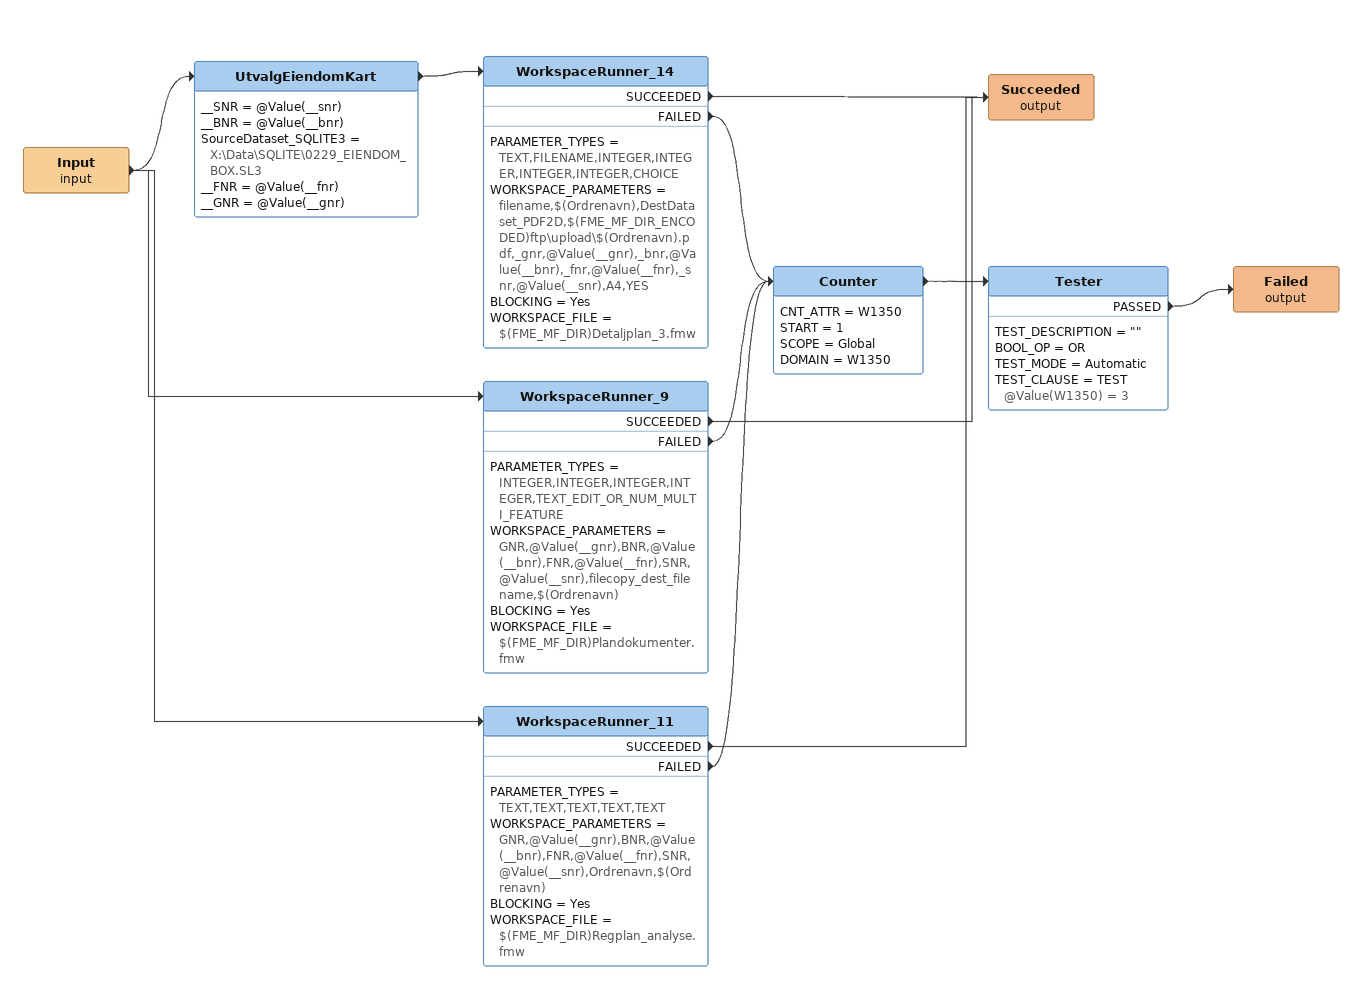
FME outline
Input (input)
    -> UtvalgEiendomKart
    -> WorkspaceRunner_9
    -> WorkspaceRunner_11
UtvalgEiendomKart
    __SNR = @Value(__snr)
    __BNR = @Value(__bnr)
    SourceDataset_SQLITE3 = X:\Data\SQLITE\0229_EIENDOM_BOX.SL3
    __FNR = @Value(__fnr)
    __GNR = @Value(__gnr)
    -> WorkspaceRunner_14
WorkspaceRunner_14
    PARAMETER_TYPES = TEXT,FILENAME,INTEGER,INTEGER,INTEGER,INTEGER,CHOICE
    WORKSPACE_PARAMETERS = filename,$(Ordrenavn),DestDataset_PDF2D,$(FME_MF_DIR_ENCODED)ftp\upload\$(Ordrenavn).pdf,_gnr,@Value(__gnr),_bnr,@Value(__bnr),_fnr,@Value(__fnr),_snr,@Value(__snr),A4,YES
    BLOCKING = Yes
    WORKSPACE_FILE = $(FME_MF_DIR)Detaljplan_3.fmw
    SUCCEEDED -> Succeeded (output)
    FAILED -> Counter
WorkspaceRunner_9
    PARAMETER_TYPES = INTEGER,INTEGER,INTEGER,INTEGER,TEXT_EDIT_OR_NUM_MULTI_FEATURE
    WORKSPACE_PARAMETERS = GNR,@Value(__gnr),BNR,@Value(__bnr),FNR,@Value(__fnr),SNR,@Value(__snr),filecopy_dest_filename,$(Ordrenavn)
    BLOCKING = Yes
    WORKSPACE_FILE = $(FME_MF_DIR)Plandokumenter.fmw
    SUCCEEDED -> Succeeded (output)
    FAILED -> Counter
WorkspaceRunner_11
    PARAMETER_TYPES = TEXT,TEXT,TEXT,TEXT,TEXT
    WORKSPACE_PARAMETERS = GNR,@Value(__gnr),BNR,@Value(__bnr),FNR,@Value(__fnr),SNR,@Value(__snr),Ordrenavn,$(Ordrenavn)
    BLOCKING = Yes
    WORKSPACE_FILE = $(FME_MF_DIR)Regplan_analyse.fmw
    SUCCEEDED -> Succeeded (output)
    FAILED -> Counter
Succeeded (output)
Counter
    CNT_ATTR = W1350
    START = 1
    SCOPE = Global
    DOMAIN = W1350
    -> Tester
Tester
    TEST_DESCRIPTION = ""
    BOOL_OP = OR
    TEST_MODE = Automatic
    TEST_CLAUSE = TEST @Value(W1350) = 3
    PASSED -> Failed (output)
Failed (output)
